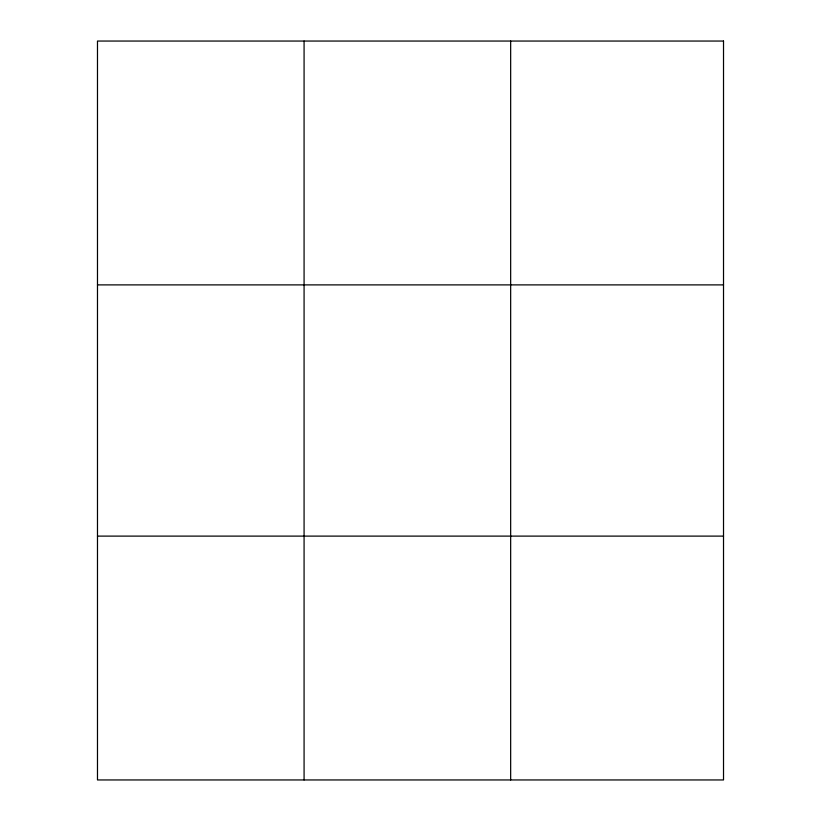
<?xml version="1.0" encoding="UTF-8"?>
<svg xmlns="http://www.w3.org/2000/svg" width="821" height="821" viewBox="0 0 821 821"><rect width="100%" height="100%" fill="white"/><g stroke="black" fill="none" stroke-linecap="round" stroke-linejoin="round"><path stroke-width="1.23" d="M304.078 41.05L304.078 779.95M510.662 41.05L510.662 779.95M97.483 284.887L723.517 284.887M97.483 536.113L723.517 536.113M723.517 41.05L723.517 779.95L97.483 779.95L97.483 41.05L723.517 41.05"/></g></svg>
